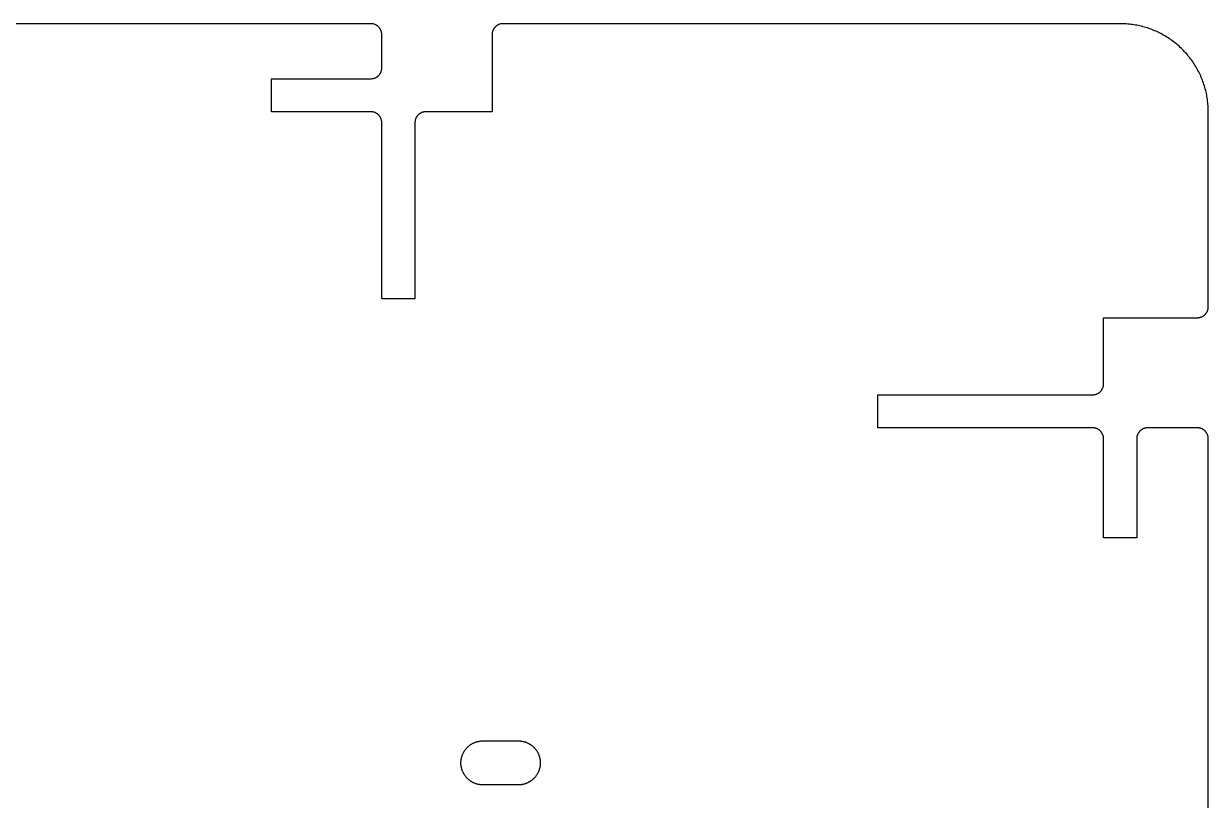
# Model space of a CAD drawing. Header units: metres. Extents: x 0 to 215, y 0 to 140.
# Drawn here: x 107.5 to 215, y 69.5 to 140 of the extents above; entities that cross this region are included whole.
import ezdxf

# ---------------------------------------------------------------- set-up
doc = ezdxf.new("R2010")
doc.units = ezdxf.units.M

msp = doc.modelspace()

# ---------------------------------------------------------------- linework, layer by layer
for p, q in [((139.018, 140), (80.9824, 140)), ((139.035, 139.999), (139.018, 140)), ((139.053, 139.999), (139.035, 139.999)), ((139.069, 139.998), (139.053, 139.999)), ((139.14, 139.99), (139.069, 139.998)), ((139.156, 139.987), (139.14, 139.99)), ((139.174, 139.984), (139.156, 139.987)), ((139.19, 139.981), (139.174, 139.984)), ((139.208, 139.979), (139.19, 139.981)), ((139.225, 139.975), (139.208, 139.979)), ((139.242, 139.971), (139.225, 139.975)), ((139.309, 139.951), (139.242, 139.971)), ((139.358, 139.934), (139.309, 139.951)), ((139.375, 139.927), (139.358, 139.934)), ((139.391, 139.921), (139.375, 139.927)), ((139.406, 139.913), (139.391, 139.921)), ((139.423, 139.906), (139.406, 139.913)), ((139.47, 139.883), (139.423, 139.906)), ((139.484, 139.875), (139.47, 139.883)), ((139.5, 139.866), (139.484, 139.875)), ((139.515, 139.857), (139.5, 139.866)), ((139.53, 139.848), (139.515, 139.857)), ((139.545, 139.839), (139.53, 139.848)), ((139.56, 139.829), (139.545, 139.839)), ((139.573, 139.819), (139.56, 139.829)), ((139.588, 139.809), (139.573, 139.819)), ((139.602, 139.799), (139.588, 139.809)), ((139.629, 139.777), (139.602, 139.799)), ((139.643, 139.766), (139.629, 139.777)), ((139.656, 139.755), (139.643, 139.766)), ((139.694, 139.72), (139.656, 139.755)), ((150.344, 139.755), (150.306, 139.72)), ((150.357, 139.766), (150.344, 139.755)), ((150.371, 139.777), (150.357, 139.766)), ((150.398, 139.799), (150.371, 139.777)), ((150.412, 139.809), (150.398, 139.799)), ((150.427, 139.819), (150.412, 139.809)), ((150.44, 139.829), (150.427, 139.819)), ((150.455, 139.839), (150.44, 139.829)), ((150.47, 139.848), (150.455, 139.839)), ((150.485, 139.857), (150.47, 139.848)), ((150.5, 139.866), (150.485, 139.857)), ((150.516, 139.875), (150.5, 139.866)), ((150.53, 139.883), (150.516, 139.875)), ((150.577, 139.906), (150.53, 139.883)), ((150.594, 139.913), (150.577, 139.906)), ((150.609, 139.921), (150.594, 139.913)), ((150.625, 139.927), (150.609, 139.921)), ((150.642, 139.934), (150.625, 139.927)), ((150.691, 139.951), (150.642, 139.934)), ((150.758, 139.971), (150.691, 139.951)), ((150.775, 139.975), (150.758, 139.971)), ((150.792, 139.979), (150.775, 139.975)), ((150.81, 139.981), (150.792, 139.979)), ((150.826, 139.984), (150.81, 139.981)), ((150.844, 139.987), (150.826, 139.984)), ((150.86, 139.99), (150.844, 139.987)), ((150.931, 139.998), (150.86, 139.99)), ((150.947, 139.999), (150.931, 139.998)), ((150.965, 139.999), (150.947, 139.999)), ((150.982, 140), (150.965, 139.999)), ((207, 140), (150.982, 140)), ((207.14, 139.999), (207, 140)), ((207.279, 139.995), (207.14, 139.999)), ((207.419, 139.989), (207.279, 139.995)), ((207.558, 139.98), (207.419, 139.989)), ((207.697, 139.97), (207.558, 139.98)), ((207.836, 139.956), (207.697, 139.97)), ((207.975, 139.94), (207.836, 139.956)), ((208.113, 139.922), (207.975, 139.94)), ((208.252, 139.901), (208.113, 139.922)), ((208.39, 139.879), (208.252, 139.901)), ((208.526, 139.853), (208.39, 139.879)), ((208.663, 139.825), (208.526, 139.853)), ((208.8, 139.795), (208.663, 139.825)), ((208.936, 139.763), (208.8, 139.795)), ((209.07, 139.728), (208.936, 139.763)), ((139.72, 139.694), (139.694, 139.72)), ((139.755, 139.656), (139.72, 139.694)), ((139.766, 139.643), (139.755, 139.656)), ((139.777, 139.629), (139.766, 139.643)), ((139.799, 139.602), (139.777, 139.629)), ((139.809, 139.588), (139.799, 139.602)), ((139.819, 139.573), (139.809, 139.588)), ((139.829, 139.56), (139.819, 139.573)), ((139.839, 139.545), (139.829, 139.56)), ((139.848, 139.53), (139.839, 139.545)), ((139.857, 139.515), (139.848, 139.53)), ((139.866, 139.5), (139.857, 139.515)), ((139.875, 139.484), (139.866, 139.5)), ((139.883, 139.47), (139.875, 139.484)), ((139.906, 139.423), (139.883, 139.47)), ((139.913, 139.406), (139.906, 139.423)), ((139.921, 139.391), (139.913, 139.406)), ((139.927, 139.375), (139.921, 139.391)), ((139.934, 139.358), (139.927, 139.375)), ((139.951, 139.309), (139.934, 139.358)), ((139.971, 139.242), (139.951, 139.309)), ((139.975, 139.225), (139.971, 139.242)), ((139.979, 139.208), (139.975, 139.225)), ((139.981, 139.19), (139.979, 139.208)), ((139.984, 139.174), (139.981, 139.19)), ((139.987, 139.156), (139.984, 139.174)), ((139.99, 139.14), (139.987, 139.156)), ((139.998, 139.069), (139.99, 139.14)), ((139.999, 139.053), (139.998, 139.069)), ((139.999, 139.035), (139.999, 139.053)), ((140, 139.018), (139.999, 139.035)), ((140, 135.982), (140, 139.018)), ((150.001, 139.035), (150, 139.018)), ((150, 139.018), (150, 132)), ((150.002, 139.069), (150.001, 139.053)), ((150.001, 139.053), (150.001, 139.035)), ((150.01, 139.14), (150.002, 139.069)), ((150.013, 139.156), (150.01, 139.14)), ((150.016, 139.174), (150.013, 139.156)), ((150.019, 139.19), (150.016, 139.174)), ((150.021, 139.208), (150.019, 139.19)), ((150.025, 139.225), (150.021, 139.208)), ((150.029, 139.242), (150.025, 139.225)), ((150.049, 139.309), (150.029, 139.242)), ((150.066, 139.358), (150.049, 139.309)), ((150.073, 139.375), (150.066, 139.358)), ((150.079, 139.391), (150.073, 139.375)), ((150.087, 139.406), (150.079, 139.391)), ((150.094, 139.423), (150.087, 139.406)), ((150.117, 139.47), (150.094, 139.423)), ((150.125, 139.484), (150.117, 139.47)), ((150.134, 139.5), (150.125, 139.484)), ((150.143, 139.515), (150.134, 139.5)), ((150.152, 139.53), (150.143, 139.515)), ((150.161, 139.545), (150.152, 139.53)), ((150.171, 139.56), (150.161, 139.545)), ((150.181, 139.573), (150.171, 139.56)), ((150.191, 139.588), (150.181, 139.573)), ((150.201, 139.602), (150.191, 139.588)), ((150.223, 139.629), (150.201, 139.602)), ((150.234, 139.643), (150.223, 139.629)), ((150.245, 139.656), (150.234, 139.643)), ((150.28, 139.694), (150.245, 139.656)), ((150.306, 139.72), (150.28, 139.694)), ((209.205, 139.69), (209.07, 139.728)), ((209.339, 139.65), (209.205, 139.69)), ((209.472, 139.608), (209.339, 139.65)), ((209.604, 139.564), (209.472, 139.608)), ((209.736, 139.518), (209.604, 139.564)), ((209.867, 139.469), (209.736, 139.518)), ((209.997, 139.417), (209.867, 139.469)), ((210.126, 139.364), (209.997, 139.417)), ((210.254, 139.309), (210.126, 139.364)), ((210.381, 139.25), (210.254, 139.309)), ((210.507, 139.19), (210.381, 139.25)), ((210.632, 139.128), (210.507, 139.19)), ((210.756, 139.063), (210.632, 139.128)), ((210.879, 138.997), (210.756, 139.063)), ((211, 138.928), (210.879, 138.997)), ((211.12, 138.857), (211, 138.928)), ((211.239, 138.784), (211.12, 138.857)), ((211.357, 138.709), (211.239, 138.784)), ((211.474, 138.632), (211.357, 138.709)), ((211.589, 138.553), (211.474, 138.632)), ((211.702, 138.472), (211.589, 138.553)), ((211.814, 138.389), (211.702, 138.472)), ((211.925, 138.304), (211.814, 138.389)), ((212.034, 138.217), (211.925, 138.304)), ((212.143, 138.128), (212.034, 138.217)), ((212.248, 138.038), (212.143, 138.128)), ((212.354, 137.945), (212.248, 138.038)), ((212.456, 137.851), (212.354, 137.945)), ((212.558, 137.755), (212.456, 137.851)), ((212.657, 137.657), (212.558, 137.755)), ((212.755, 137.558), (212.657, 137.657)), ((212.851, 137.456), (212.755, 137.558)), ((212.945, 137.354), (212.851, 137.456)), ((213.038, 137.248), (212.945, 137.354)), ((213.128, 137.143), (213.038, 137.248)), ((213.217, 137.034), (213.128, 137.143)), ((213.304, 136.925), (213.217, 137.034)), ((213.389, 136.814), (213.304, 136.925)), ((213.472, 136.702), (213.389, 136.814)), ((213.553, 136.589), (213.472, 136.702)), ((213.632, 136.474), (213.553, 136.589)), ((139.829, 135.44), (139.839, 135.455)), ((139.839, 135.455), (139.848, 135.47)), ((139.848, 135.47), (139.857, 135.485)), ((139.857, 135.485), (139.866, 135.5)), ((139.866, 135.5), (139.875, 135.516)), ((139.875, 135.516), (139.883, 135.53)), ((139.883, 135.53), (139.906, 135.577)), ((139.906, 135.577), (139.913, 135.594)), ((139.913, 135.594), (139.921, 135.609)), ((139.921, 135.609), (139.927, 135.625)), ((139.927, 135.625), (139.934, 135.642)), ((139.934, 135.642), (139.951, 135.691)), ((139.951, 135.691), (139.971, 135.758)), ((139.971, 135.758), (139.975, 135.775)), ((139.975, 135.775), (139.979, 135.792)), ((139.979, 135.792), (139.981, 135.81)), ((139.981, 135.81), (139.984, 135.826)), ((139.984, 135.826), (139.987, 135.844)), ((139.987, 135.844), (139.99, 135.86)), ((139.99, 135.86), (139.998, 135.931)), ((139.998, 135.931), (139.999, 135.947)), ((139.999, 135.965), (140, 135.982)), ((139.999, 135.947), (139.999, 135.965)), ((213.709, 136.357), (213.632, 136.474)), ((213.784, 136.239), (213.709, 136.357)), ((213.857, 136.12), (213.784, 136.239)), ((213.928, 136), (213.857, 136.12)), ((213.997, 135.879), (213.928, 136)), ((214.063, 135.756), (213.997, 135.879)), ((214.128, 135.632), (214.063, 135.756)), ((214.19, 135.507), (214.128, 135.632)), ((214.25, 135.381), (214.19, 135.507)), ((130, 132), (130, 135)), ((130, 135), (139.018, 135)), ((139.018, 135), (139.035, 135.001)), ((139.035, 135.001), (139.053, 135.001)), ((139.053, 135.001), (139.069, 135.002)), ((139.069, 135.002), (139.14, 135.01)), ((139.14, 135.01), (139.156, 135.013)), ((139.156, 135.013), (139.174, 135.016)), ((139.174, 135.016), (139.19, 135.019)), ((139.19, 135.019), (139.208, 135.021)), ((139.208, 135.021), (139.225, 135.025)), ((139.225, 135.025), (139.242, 135.029)), ((139.242, 135.029), (139.309, 135.049)), ((139.309, 135.049), (139.358, 135.066)), ((139.358, 135.066), (139.375, 135.073)), ((139.375, 135.073), (139.391, 135.079)), ((139.391, 135.079), (139.406, 135.087)), ((139.406, 135.087), (139.423, 135.094)), ((139.423, 135.094), (139.47, 135.117)), ((139.47, 135.117), (139.484, 135.125)), ((139.484, 135.125), (139.5, 135.134)), ((139.5, 135.134), (139.515, 135.143)), ((139.515, 135.143), (139.53, 135.152)), ((139.53, 135.152), (139.545, 135.161)), ((139.545, 135.161), (139.56, 135.171)), ((139.56, 135.171), (139.573, 135.181)), ((139.573, 135.181), (139.588, 135.191)), ((139.588, 135.191), (139.602, 135.201)), ((139.602, 135.201), (139.629, 135.223)), ((139.629, 135.223), (139.643, 135.234)), ((139.643, 135.234), (139.656, 135.245)), ((139.656, 135.245), (139.694, 135.28)), ((139.694, 135.28), (139.72, 135.306)), ((139.72, 135.306), (139.755, 135.344)), ((139.755, 135.344), (139.766, 135.357)), ((139.766, 135.357), (139.777, 135.371)), ((139.777, 135.371), (139.799, 135.398)), ((139.799, 135.398), (139.809, 135.412)), ((139.809, 135.412), (139.819, 135.427)), ((139.819, 135.427), (139.829, 135.44)), ((214.309, 135.254), (214.25, 135.381)), ((214.364, 135.126), (214.309, 135.254)), ((214.417, 134.997), (214.364, 135.126)), ((214.469, 134.867), (214.417, 134.997)), ((214.518, 134.736), (214.469, 134.867)), ((214.564, 134.604), (214.518, 134.736)), ((214.608, 134.472), (214.564, 134.604)), ((214.65, 134.339), (214.608, 134.472)), ((214.69, 134.205), (214.65, 134.339)), ((214.728, 134.07), (214.69, 134.205)), ((214.763, 133.936), (214.728, 134.07)), ((214.795, 133.8), (214.763, 133.936)), ((214.825, 133.663), (214.795, 133.8)), ((214.853, 133.526), (214.825, 133.663)), ((214.879, 133.39), (214.853, 133.526)), ((214.901, 133.252), (214.879, 133.39)), ((214.922, 133.113), (214.901, 133.252)), ((214.94, 132.975), (214.922, 133.113)), ((214.956, 132.836), (214.94, 132.975)), ((214.97, 132.697), (214.956, 132.836)), ((214.98, 132.558), (214.97, 132.697)), ((214.989, 132.419), (214.98, 132.558)), ((214.995, 132.279), (214.989, 132.419)), ((214.999, 132.14), (214.995, 132.279)), ((139.018, 132), (130, 132)), ((139.035, 131.999), (139.018, 132)), ((139.053, 131.999), (139.035, 131.999)), ((139.069, 131.998), (139.053, 131.999)), ((139.14, 131.99), (139.069, 131.998)), ((139.156, 131.987), (139.14, 131.99)), ((139.174, 131.984), (139.156, 131.987)), ((139.19, 131.981), (139.174, 131.984)), ((139.208, 131.979), (139.19, 131.981)), ((139.225, 131.975), (139.208, 131.979)), ((139.242, 131.971), (139.225, 131.975)), ((139.309, 131.951), (139.242, 131.971)), ((139.358, 131.934), (139.309, 131.951)), ((139.375, 131.927), (139.358, 131.934)), ((139.391, 131.921), (139.375, 131.927)), ((139.406, 131.913), (139.391, 131.921)), ((139.423, 131.906), (139.406, 131.913)), ((139.47, 131.883), (139.423, 131.906)), ((139.484, 131.875), (139.47, 131.883)), ((139.5, 131.866), (139.484, 131.875)), ((139.515, 131.857), (139.5, 131.866)), ((139.53, 131.848), (139.515, 131.857)), ((139.545, 131.839), (139.53, 131.848)), ((139.56, 131.829), (139.545, 131.839)), ((139.573, 131.819), (139.56, 131.829)), ((139.588, 131.809), (139.573, 131.819)), ((139.602, 131.799), (139.588, 131.809)), ((139.629, 131.777), (139.602, 131.799)), ((139.643, 131.766), (139.629, 131.777)), ((139.656, 131.755), (139.643, 131.766)), ((139.694, 131.72), (139.656, 131.755)), ((139.72, 131.694), (139.694, 131.72)), ((139.755, 131.656), (139.72, 131.694)), ((139.766, 131.643), (139.755, 131.656)), ((139.777, 131.629), (139.766, 131.643)), ((139.799, 131.602), (139.777, 131.629)), ((139.809, 131.588), (139.799, 131.602)), ((139.819, 131.573), (139.809, 131.588)), ((139.829, 131.56), (139.819, 131.573)), ((139.839, 131.545), (139.829, 131.56)), ((139.848, 131.53), (139.839, 131.545)), ((139.857, 131.515), (139.848, 131.53)), ((139.866, 131.5), (139.857, 131.515)), ((139.875, 131.484), (139.866, 131.5)), ((139.883, 131.47), (139.875, 131.484)), ((139.906, 131.423), (139.883, 131.47)), ((139.913, 131.406), (139.906, 131.423)), ((139.921, 131.391), (139.913, 131.406)), ((139.927, 131.375), (139.921, 131.391)), ((139.934, 131.358), (139.927, 131.375)), ((139.951, 131.309), (139.934, 131.358)), ((139.971, 131.242), (139.951, 131.309)), ((139.975, 131.225), (139.971, 131.242)), ((139.979, 131.208), (139.975, 131.225)), ((139.981, 131.19), (139.979, 131.208)), ((139.984, 131.174), (139.981, 131.19)), ((139.987, 131.156), (139.984, 131.174)), ((139.99, 131.14), (139.987, 131.156)), ((143.013, 131.156), (143.01, 131.14)), ((143.016, 131.174), (143.013, 131.156)), ((143.019, 131.19), (143.016, 131.174)), ((143.021, 131.208), (143.019, 131.19)), ((143.025, 131.225), (143.021, 131.208)), ((143.029, 131.242), (143.025, 131.225)), ((143.049, 131.309), (143.029, 131.242)), ((143.066, 131.358), (143.049, 131.309)), ((143.073, 131.375), (143.066, 131.358)), ((143.079, 131.391), (143.073, 131.375)), ((143.087, 131.406), (143.079, 131.391)), ((143.094, 131.423), (143.087, 131.406)), ((143.117, 131.47), (143.094, 131.423)), ((143.125, 131.484), (143.117, 131.47)), ((143.134, 131.5), (143.125, 131.484)), ((143.143, 131.515), (143.134, 131.5)), ((143.152, 131.53), (143.143, 131.515)), ((143.161, 131.545), (143.152, 131.53)), ((143.171, 131.56), (143.161, 131.545)), ((143.181, 131.573), (143.171, 131.56)), ((143.191, 131.588), (143.181, 131.573)), ((143.201, 131.602), (143.191, 131.588)), ((143.223, 131.629), (143.201, 131.602)), ((143.234, 131.643), (143.223, 131.629)), ((143.245, 131.656), (143.234, 131.643)), ((143.28, 131.694), (143.245, 131.656)), ((143.306, 131.72), (143.28, 131.694)), ((143.344, 131.755), (143.306, 131.72)), ((143.357, 131.766), (143.344, 131.755)), ((143.371, 131.777), (143.357, 131.766)), ((143.398, 131.799), (143.371, 131.777)), ((143.412, 131.809), (143.398, 131.799)), ((143.427, 131.819), (143.412, 131.809)), ((143.44, 131.829), (143.427, 131.819)), ((143.455, 131.839), (143.44, 131.829)), ((143.47, 131.848), (143.455, 131.839)), ((143.485, 131.857), (143.47, 131.848)), ((143.5, 131.866), (143.485, 131.857)), ((143.516, 131.875), (143.5, 131.866)), ((143.53, 131.883), (143.516, 131.875)), ((143.577, 131.906), (143.53, 131.883)), ((143.594, 131.913), (143.577, 131.906)), ((143.609, 131.921), (143.594, 131.913)), ((143.625, 131.927), (143.609, 131.921)), ((143.642, 131.934), (143.625, 131.927)), ((143.691, 131.951), (143.642, 131.934)), ((143.758, 131.971), (143.691, 131.951)), ((143.775, 131.975), (143.758, 131.971)), ((143.792, 131.979), (143.775, 131.975)), ((143.81, 131.981), (143.792, 131.979)), ((143.826, 131.984), (143.81, 131.981)), ((143.844, 131.987), (143.826, 131.984)), ((143.86, 131.99), (143.844, 131.987)), ((143.931, 131.998), (143.86, 131.99)), ((143.947, 131.999), (143.931, 131.998)), ((143.965, 131.999), (143.947, 131.999)), ((143.982, 132), (143.965, 131.999)), ((150, 132), (143.982, 132)), ((215, 132), (214.999, 132.14)), ((215, 114.282), (215, 132)), ((139.998, 131.069), (139.99, 131.14)), ((139.999, 131.053), (139.998, 131.069)), ((139.999, 131.035), (139.999, 131.053)), ((140, 131.018), (139.999, 131.035)), ((140, 115), (140, 131.018)), ((143.001, 131.035), (143, 131.018)), ((143, 131.018), (143, 115)), ((143.002, 131.069), (143.001, 131.053)), ((143.001, 131.053), (143.001, 131.035)), ((143.01, 131.14), (143.002, 131.069)), ((143, 115), (140, 115)), ((214.934, 113.941), (214.951, 113.991)), ((214.951, 113.991), (214.971, 114.058)), ((214.971, 114.058), (214.975, 114.075)), ((214.975, 114.075), (214.979, 114.092)), ((214.979, 114.092), (214.981, 114.109)), ((214.981, 114.109), (214.984, 114.126)), ((214.984, 114.126), (214.99, 114.161)), ((214.99, 114.161), (214.992, 114.178)), ((214.992, 114.178), (214.998, 114.23)), ((214.998, 114.23), (214.999, 114.248)), ((214.999, 114.265), (215, 114.282)), ((214.999, 114.248), (214.999, 114.265)), ((205.5, 107.282), (205.5, 113.3)), ((205.5, 113.3), (214.018, 113.3)), ((214.018, 113.3), (214.053, 113.302)), ((214.053, 113.302), (214.069, 113.303)), ((214.069, 113.303), (214.087, 113.304)), ((214.087, 113.304), (214.14, 113.31)), ((214.14, 113.31), (214.156, 113.312)), ((214.156, 113.312), (214.174, 113.315)), ((214.174, 113.315), (214.19, 113.318)), ((214.19, 113.318), (214.208, 113.322)), ((214.208, 113.322), (214.225, 113.325)), ((214.225, 113.325), (214.242, 113.33)), ((214.242, 113.33), (214.259, 113.334)), ((214.259, 113.334), (214.309, 113.349)), ((214.309, 113.349), (214.358, 113.366)), ((214.358, 113.366), (214.375, 113.373)), ((214.375, 113.373), (214.406, 113.387)), ((214.406, 113.387), (214.423, 113.394)), ((214.423, 113.394), (214.47, 113.417)), ((214.47, 113.417), (214.484, 113.426)), ((214.484, 113.426), (214.5, 113.434)), ((214.5, 113.434), (214.515, 113.442)), ((214.515, 113.442), (214.53, 113.452)), ((214.53, 113.452), (214.545, 113.461)), ((214.545, 113.461), (214.56, 113.471)), ((214.56, 113.471), (214.573, 113.48)), ((214.573, 113.48), (214.588, 113.491)), ((214.588, 113.491), (214.602, 113.501)), ((214.602, 113.501), (214.629, 113.522)), ((214.629, 113.522), (214.643, 113.534)), ((214.643, 113.534), (214.656, 113.545)), ((214.656, 113.545), (214.682, 113.568)), ((214.682, 113.568), (214.694, 113.581)), ((214.694, 113.581), (214.707, 113.593)), ((214.707, 113.593), (214.72, 113.605)), ((214.72, 113.605), (214.755, 113.644)), ((214.755, 113.644), (214.766, 113.657)), ((214.766, 113.657), (214.777, 113.671)), ((214.777, 113.671), (214.799, 113.698)), ((214.799, 113.698), (214.809, 113.712)), ((214.809, 113.712), (214.819, 113.727)), ((214.819, 113.727), (214.829, 113.741)), ((214.829, 113.741), (214.839, 113.755)), ((214.839, 113.755), (214.848, 113.771)), ((214.848, 113.771), (214.857, 113.785)), ((214.857, 113.785), (214.866, 113.8)), ((214.866, 113.8), (214.875, 113.815)), ((214.875, 113.815), (214.883, 113.83)), ((214.883, 113.83), (214.906, 113.877)), ((214.906, 113.877), (214.913, 113.894)), ((214.913, 113.894), (214.921, 113.909)), ((214.921, 113.909), (214.927, 113.926)), ((214.927, 113.926), (214.934, 113.941)), ((204.97, 106.417), (204.984, 106.426)), ((204.984, 106.426), (205, 106.434)), ((205, 106.434), (205.015, 106.442)), ((205.015, 106.442), (205.03, 106.452)), ((205.03, 106.452), (205.045, 106.461)), ((205.045, 106.461), (205.06, 106.471)), ((205.06, 106.471), (205.073, 106.48)), ((205.073, 106.48), (205.088, 106.491)), ((205.088, 106.491), (205.102, 106.501)), ((205.102, 106.501), (205.129, 106.522)), ((205.129, 106.522), (205.143, 106.534)), ((205.143, 106.534), (205.156, 106.545)), ((205.156, 106.545), (205.182, 106.568)), ((205.182, 106.568), (205.194, 106.581)), ((205.194, 106.581), (205.207, 106.593)), ((205.207, 106.593), (205.22, 106.605)), ((205.22, 106.605), (205.255, 106.644)), ((205.255, 106.644), (205.266, 106.657)), ((205.266, 106.657), (205.277, 106.671)), ((205.277, 106.671), (205.299, 106.698)), ((205.299, 106.698), (205.309, 106.712)), ((205.309, 106.712), (205.319, 106.727)), ((205.319, 106.727), (205.329, 106.741)), ((205.329, 106.741), (205.339, 106.755)), ((205.339, 106.755), (205.348, 106.771)), ((205.348, 106.771), (205.357, 106.785)), ((205.357, 106.785), (205.366, 106.8)), ((205.366, 106.8), (205.375, 106.815)), ((205.375, 106.815), (205.383, 106.83)), ((205.383, 106.83), (205.406, 106.877)), ((205.406, 106.877), (205.413, 106.894)), ((205.413, 106.894), (205.421, 106.909)), ((205.421, 106.909), (205.427, 106.926)), ((205.427, 106.926), (205.434, 106.941)), ((205.434, 106.941), (205.451, 106.991)), ((205.451, 106.991), (205.471, 107.058)), ((205.471, 107.058), (205.475, 107.075)), ((205.475, 107.075), (205.479, 107.092)), ((205.479, 107.092), (205.481, 107.109)), ((205.481, 107.109), (205.484, 107.126)), ((205.484, 107.126), (205.49, 107.161)), ((205.49, 107.161), (205.492, 107.178)), ((205.492, 107.178), (205.498, 107.23)), ((205.498, 107.23), (205.499, 107.248)), ((205.499, 107.265), (205.5, 107.282)), ((205.499, 107.248), (205.499, 107.265)), ((185, 103.3), (185, 106.3)), ((185, 106.3), (204.518, 106.3)), ((204.518, 106.3), (204.553, 106.302)), ((204.553, 106.302), (204.569, 106.303)), ((204.569, 106.303), (204.587, 106.304)), ((204.587, 106.304), (204.64, 106.31)), ((204.64, 106.31), (204.656, 106.312)), ((204.656, 106.312), (204.674, 106.315)), ((204.674, 106.315), (204.69, 106.318)), ((204.69, 106.318), (204.708, 106.322)), ((204.708, 106.322), (204.725, 106.325)), ((204.725, 106.325), (204.742, 106.33)), ((204.742, 106.33), (204.759, 106.334)), ((204.759, 106.334), (204.809, 106.349)), ((204.809, 106.349), (204.858, 106.366)), ((204.858, 106.366), (204.875, 106.373)), ((204.875, 106.373), (204.906, 106.387)), ((204.906, 106.387), (204.923, 106.394)), ((204.923, 106.394), (204.97, 106.417)), ((204.535, 103.3), (185, 103.3)), ((204.553, 103.299), (204.535, 103.3)), ((204.569, 103.298), (204.553, 103.299)), ((204.587, 103.296), (204.569, 103.298)), ((204.604, 103.295), (204.587, 103.296)), ((204.622, 103.293), (204.604, 103.295)), ((204.64, 103.29), (204.622, 103.293)), ((204.656, 103.288), (204.64, 103.29)), ((204.674, 103.285), (204.656, 103.288)), ((204.69, 103.281), (204.674, 103.285)), ((204.708, 103.278), (204.69, 103.281)), ((204.725, 103.274), (204.708, 103.278)), ((204.742, 103.271), (204.725, 103.274)), ((204.759, 103.266), (204.742, 103.271)), ((204.775, 103.262), (204.759, 103.266)), ((204.792, 103.256), (204.775, 103.262)), ((204.809, 103.251), (204.792, 103.256)), ((204.875, 103.228), (204.809, 103.251)), ((204.906, 103.214), (204.875, 103.228)), ((204.923, 103.206), (204.906, 103.214)), ((204.938, 103.199), (204.923, 103.206)), ((209.077, 103.206), (209.062, 103.199)), ((209.094, 103.214), (209.077, 103.206)), ((209.125, 103.228), (209.094, 103.214)), ((209.191, 103.251), (209.125, 103.228)), ((209.208, 103.256), (209.191, 103.251)), ((209.225, 103.262), (209.208, 103.256)), ((209.241, 103.266), (209.225, 103.262)), ((209.258, 103.271), (209.241, 103.266)), ((209.275, 103.274), (209.258, 103.271)), ((209.292, 103.278), (209.275, 103.274)), ((209.31, 103.281), (209.292, 103.278)), ((209.326, 103.285), (209.31, 103.281)), ((209.344, 103.288), (209.326, 103.285)), ((209.36, 103.29), (209.344, 103.288)), ((209.378, 103.293), (209.36, 103.29)), ((209.396, 103.295), (209.378, 103.293)), ((209.413, 103.296), (209.396, 103.295)), ((209.431, 103.298), (209.413, 103.296)), ((209.447, 103.299), (209.431, 103.298)), ((209.465, 103.3), (209.447, 103.299)), ((214.035, 103.3), (209.465, 103.3)), ((214.053, 103.299), (214.035, 103.3)), ((214.069, 103.298), (214.053, 103.299)), ((214.087, 103.296), (214.069, 103.298)), ((214.104, 103.295), (214.087, 103.296)), ((214.122, 103.293), (214.104, 103.295)), ((214.14, 103.29), (214.122, 103.293)), ((214.156, 103.288), (214.14, 103.29)), ((214.174, 103.285), (214.156, 103.288)), ((214.19, 103.281), (214.174, 103.285)), ((214.208, 103.278), (214.19, 103.281)), ((214.225, 103.274), (214.208, 103.278)), ((214.242, 103.271), (214.225, 103.274)), ((214.259, 103.266), (214.242, 103.271)), ((214.275, 103.262), (214.259, 103.266)), ((214.292, 103.256), (214.275, 103.262)), ((214.309, 103.251), (214.292, 103.256)), ((214.375, 103.228), (214.309, 103.251)), ((214.406, 103.214), (214.375, 103.228)), ((214.423, 103.206), (214.406, 103.214)), ((214.438, 103.199), (214.423, 103.206)), ((204.954, 103.191), (204.938, 103.199)), ((204.97, 103.183), (204.954, 103.191)), ((204.984, 103.175), (204.97, 103.183)), ((205, 103.166), (204.984, 103.175)), ((205.015, 103.157), (205, 103.166)), ((205.03, 103.148), (205.015, 103.157)), ((205.06, 103.129), (205.03, 103.148)), ((205.073, 103.119), (205.06, 103.129)), ((205.088, 103.109), (205.073, 103.119)), ((205.143, 103.066), (205.088, 103.109)), ((205.156, 103.055), (205.143, 103.066)), ((205.194, 103.02), (205.156, 103.055)), ((205.207, 103.007), (205.194, 103.02)), ((205.22, 102.995), (205.207, 103.007)), ((205.231, 102.982), (205.22, 102.995)), ((205.243, 102.969), (205.231, 102.982)), ((205.255, 102.956), (205.243, 102.969)), ((205.266, 102.942), (205.255, 102.956)), ((205.277, 102.93), (205.266, 102.942)), ((205.288, 102.916), (205.277, 102.93)), ((205.299, 102.901), (205.288, 102.916)), ((205.309, 102.888), (205.299, 102.901)), ((205.319, 102.874), (205.309, 102.888)), ((205.339, 102.845), (205.319, 102.874)), ((205.348, 102.83), (205.339, 102.845)), ((205.357, 102.815), (205.348, 102.83)), ((205.366, 102.8), (205.357, 102.815)), ((205.375, 102.785), (205.366, 102.8)), ((205.406, 102.723), (205.375, 102.785)), ((205.413, 102.707), (205.406, 102.723)), ((205.421, 102.69), (205.413, 102.707)), ((205.427, 102.675), (205.421, 102.69)), ((205.434, 102.658), (205.427, 102.675)), ((205.439, 102.642), (205.434, 102.658)), ((205.445, 102.626), (205.439, 102.642)), ((205.451, 102.609), (205.445, 102.626)), ((205.456, 102.593), (205.451, 102.609)), ((205.461, 102.575), (205.456, 102.593)), ((205.471, 102.542), (205.461, 102.575)), ((205.475, 102.525), (205.471, 102.542)), ((205.479, 102.508), (205.475, 102.525)), ((205.481, 102.491), (205.479, 102.508)), ((205.487, 102.456), (205.481, 102.491)), ((205.49, 102.439), (205.487, 102.456)), ((205.496, 102.387), (205.49, 102.439)), ((205.498, 102.37), (205.496, 102.387)), ((205.499, 102.353), (205.498, 102.37)), ((205.499, 102.335), (205.499, 102.353)), ((205.5, 102.317), (205.499, 102.335)), ((205.5, 93.2998), (205.5, 102.317)), ((208.501, 102.335), (208.5, 102.317)), ((208.5, 102.317), (208.5, 93.2998)), ((208.502, 102.37), (208.501, 102.353)), ((208.501, 102.353), (208.501, 102.335)), ((208.504, 102.387), (208.502, 102.37)), ((208.51, 102.439), (208.504, 102.387)), ((208.513, 102.456), (208.51, 102.439)), ((208.519, 102.491), (208.513, 102.456)), ((208.521, 102.508), (208.519, 102.491)), ((208.525, 102.525), (208.521, 102.508)), ((208.529, 102.542), (208.525, 102.525)), ((208.539, 102.575), (208.529, 102.542)), ((208.544, 102.593), (208.539, 102.575)), ((208.549, 102.609), (208.544, 102.593)), ((208.555, 102.626), (208.549, 102.609)), ((208.561, 102.642), (208.555, 102.626)), ((208.566, 102.658), (208.561, 102.642)), ((208.573, 102.675), (208.566, 102.658)), ((208.579, 102.69), (208.573, 102.675)), ((208.587, 102.707), (208.579, 102.69)), ((208.594, 102.723), (208.587, 102.707)), ((208.625, 102.785), (208.594, 102.723)), ((208.634, 102.8), (208.625, 102.785)), ((208.643, 102.815), (208.634, 102.8)), ((208.652, 102.83), (208.643, 102.815)), ((208.661, 102.845), (208.652, 102.83)), ((208.681, 102.874), (208.661, 102.845)), ((208.691, 102.888), (208.681, 102.874)), ((208.701, 102.901), (208.691, 102.888)), ((208.712, 102.916), (208.701, 102.901)), ((208.723, 102.93), (208.712, 102.916)), ((208.734, 102.942), (208.723, 102.93)), ((208.745, 102.956), (208.734, 102.942)), ((208.757, 102.969), (208.745, 102.956)), ((208.769, 102.982), (208.757, 102.969)), ((208.78, 102.995), (208.769, 102.982)), ((208.793, 103.007), (208.78, 102.995)), ((208.806, 103.02), (208.793, 103.007)), ((208.844, 103.055), (208.806, 103.02)), ((208.857, 103.066), (208.844, 103.055)), ((208.912, 103.109), (208.857, 103.066)), ((208.927, 103.119), (208.912, 103.109)), ((208.94, 103.129), (208.927, 103.119)), ((208.97, 103.148), (208.94, 103.129)), ((208.985, 103.157), (208.97, 103.148)), ((209, 103.166), (208.985, 103.157)), ((209.016, 103.175), (209, 103.166)), ((209.03, 103.183), (209.016, 103.175)), ((209.046, 103.191), (209.03, 103.183)), ((209.062, 103.199), (209.046, 103.191)), ((214.454, 103.191), (214.438, 103.199)), ((214.47, 103.183), (214.454, 103.191)), ((214.484, 103.175), (214.47, 103.183)), ((214.5, 103.166), (214.484, 103.175)), ((214.515, 103.157), (214.5, 103.166)), ((214.53, 103.148), (214.515, 103.157)), ((214.56, 103.129), (214.53, 103.148)), ((214.573, 103.119), (214.56, 103.129)), ((214.588, 103.109), (214.573, 103.119)), ((214.643, 103.066), (214.588, 103.109)), ((214.656, 103.055), (214.643, 103.066)), ((214.694, 103.02), (214.656, 103.055)), ((214.707, 103.007), (214.694, 103.02)), ((214.72, 102.995), (214.707, 103.007)), ((214.731, 102.982), (214.72, 102.995)), ((214.743, 102.969), (214.731, 102.982)), ((214.755, 102.956), (214.743, 102.969)), ((214.766, 102.942), (214.755, 102.956)), ((214.777, 102.93), (214.766, 102.942)), ((214.788, 102.916), (214.777, 102.93)), ((214.799, 102.901), (214.788, 102.916)), ((214.809, 102.888), (214.799, 102.901)), ((214.819, 102.874), (214.809, 102.888)), ((214.839, 102.845), (214.819, 102.874)), ((214.848, 102.83), (214.839, 102.845)), ((214.857, 102.815), (214.848, 102.83)), ((214.866, 102.8), (214.857, 102.815)), ((214.875, 102.785), (214.866, 102.8)), ((214.906, 102.723), (214.875, 102.785)), ((214.913, 102.707), (214.906, 102.723)), ((214.921, 102.69), (214.913, 102.707)), ((214.927, 102.675), (214.921, 102.69)), ((214.934, 102.658), (214.927, 102.675)), ((214.939, 102.642), (214.934, 102.658)), ((214.945, 102.626), (214.939, 102.642)), ((214.951, 102.609), (214.945, 102.626)), ((214.956, 102.593), (214.951, 102.609)), ((214.961, 102.575), (214.956, 102.593)), ((214.971, 102.542), (214.961, 102.575)), ((214.975, 102.525), (214.971, 102.542)), ((214.979, 102.508), (214.975, 102.525)), ((214.981, 102.491), (214.979, 102.508)), ((214.987, 102.456), (214.981, 102.491)), ((214.99, 102.439), (214.987, 102.456)), ((214.996, 102.387), (214.99, 102.439)), ((214.998, 102.37), (214.996, 102.387)), ((214.999, 102.353), (214.998, 102.37)), ((214.999, 102.335), (214.999, 102.353)), ((215, 102.317), (214.999, 102.335)), ((215, 31.9824), (215, 102.317)), ((208.5, 93.2998), (205.5, 93.2998)), ((147.646, 74.1602), (147.669, 74.1875)), ((147.669, 74.1875), (147.692, 74.2129)), ((147.692, 74.2129), (147.716, 74.2393)), ((147.716, 74.2393), (147.74, 74.2646)), ((147.74, 74.2646), (147.789, 74.3135)), ((147.789, 74.3135), (147.814, 74.3379)), ((147.814, 74.3379), (147.84, 74.3613)), ((147.84, 74.3613), (147.866, 74.3848)), ((147.866, 74.3848), (147.893, 74.4072)), ((147.893, 74.4072), (147.92, 74.4297)), ((147.92, 74.4297), (147.975, 74.4727)), ((147.975, 74.4727), (148.031, 74.5137)), ((148.031, 74.5137), (148.06, 74.5332)), ((148.06, 74.5332), (148.089, 74.5527)), ((148.089, 74.5527), (148.118, 74.5713)), ((148.118, 74.5713), (148.148, 74.5889)), ((148.148, 74.5889), (148.179, 74.6074)), ((148.179, 74.6074), (148.239, 74.6406)), ((148.239, 74.6406), (148.271, 74.6572)), ((148.271, 74.6572), (148.302, 74.6729)), ((148.302, 74.6729), (148.333, 74.6875)), ((148.333, 74.6875), (148.365, 74.7021)), ((148.365, 74.7021), (148.43, 74.7295)), ((148.43, 74.7295), (148.462, 74.7422)), ((148.462, 74.7422), (148.494, 74.7539)), ((148.494, 74.7539), (148.561, 74.7773)), ((148.561, 74.7773), (148.594, 74.7871)), ((148.594, 74.7871), (148.627, 74.7979)), ((148.627, 74.7979), (148.661, 74.8066)), ((148.661, 74.8066), (148.694, 74.8154)), ((148.694, 74.8154), (148.763, 74.8311)), ((148.763, 74.8311), (148.831, 74.8447)), ((148.831, 74.8447), (148.865, 74.8506)), ((148.865, 74.8506), (148.9, 74.8555)), ((148.9, 74.8555), (148.935, 74.8604)), ((148.935, 74.8604), (148.97, 74.8643)), ((148.97, 74.8643), (149.004, 74.8672)), ((149.004, 74.8672), (149.039, 74.8701)), ((149.039, 74.8701), (149.074, 74.8721)), ((149.074, 74.8721), (149.108, 74.874)), ((149.108, 74.874), (149.144, 74.875)), ((149.144, 74.875), (152.413, 74.875)), ((152.413, 74.875), (152.448, 74.874)), ((152.448, 74.874), (152.483, 74.8721)), ((152.483, 74.8721), (152.518, 74.8701)), ((152.518, 74.8701), (152.588, 74.8643)), ((152.588, 74.8643), (152.622, 74.8604)), ((152.622, 74.8604), (152.657, 74.8555)), ((152.657, 74.8555), (152.691, 74.8506)), ((152.691, 74.8506), (152.726, 74.8447)), ((152.726, 74.8447), (152.794, 74.8311)), ((152.794, 74.8311), (152.862, 74.8154)), ((152.862, 74.8154), (152.896, 74.8066)), ((152.896, 74.8066), (152.93, 74.7979)), ((152.93, 74.7979), (152.963, 74.7871)), ((152.963, 74.7871), (152.996, 74.7773)), ((152.996, 74.7773), (153.062, 74.7539)), ((153.062, 74.7539), (153.095, 74.7422)), ((153.095, 74.7422), (153.128, 74.7295)), ((153.128, 74.7295), (153.192, 74.7021)), ((153.192, 74.7021), (153.255, 74.6729)), ((153.255, 74.6729), (153.286, 74.6572)), ((153.286, 74.6572), (153.317, 74.6406)), ((153.317, 74.6406), (153.348, 74.624)), ((153.348, 74.624), (153.379, 74.6074)), ((153.379, 74.6074), (153.408, 74.5889)), ((153.408, 74.5889), (153.438, 74.5713)), ((153.438, 74.5713), (153.468, 74.5527)), ((153.468, 74.5527), (153.497, 74.5332)), ((153.497, 74.5332), (153.525, 74.5137)), ((153.525, 74.5137), (153.582, 74.4727)), ((153.582, 74.4727), (153.637, 74.4297)), ((153.637, 74.4297), (153.664, 74.4072)), ((153.664, 74.4072), (153.69, 74.3848)), ((153.69, 74.3848), (153.717, 74.3613)), ((153.717, 74.3613), (153.742, 74.3379)), ((153.742, 74.3379), (153.793, 74.2891)), ((153.793, 74.2891), (153.817, 74.2646)), ((153.817, 74.2646), (153.841, 74.2393)), ((153.841, 74.2393), (153.864, 74.2129)), ((153.864, 74.2129), (153.888, 74.1875)), ((153.888, 74.1875), (153.91, 74.1602)), ((147.189, 73.084), (147.193, 73.1191)), ((147.193, 73.1191), (147.203, 73.1875)), ((147.203, 73.1875), (147.209, 73.2227)), ((147.209, 73.2227), (147.215, 73.2568)), ((147.215, 73.2568), (147.222, 73.291)), ((147.222, 73.291), (147.229, 73.3252)), ((147.229, 73.3252), (147.238, 73.3584)), ((147.238, 73.3584), (147.247, 73.3926)), ((147.247, 73.3926), (147.256, 73.4258)), ((147.256, 73.4258), (147.266, 73.46)), ((147.266, 73.46), (147.287, 73.5264)), ((147.287, 73.5264), (147.299, 73.5586)), ((147.299, 73.5586), (147.312, 73.5918)), ((147.312, 73.5918), (147.324, 73.624)), ((147.324, 73.624), (147.352, 73.6885)), ((147.352, 73.6885), (147.366, 73.7207)), ((147.366, 73.7207), (147.381, 73.752)), ((147.381, 73.752), (147.396, 73.7832)), ((147.396, 73.7832), (147.412, 73.8135)), ((147.412, 73.8135), (147.43, 73.8447)), ((147.43, 73.8447), (147.446, 73.875)), ((147.446, 73.875), (147.464, 73.9053)), ((147.464, 73.9053), (147.501, 73.9639)), ((147.501, 73.9639), (147.54, 74.0225)), ((147.54, 74.0225), (147.581, 74.0791)), ((147.581, 74.0791), (147.624, 74.1338)), ((147.624, 74.1338), (147.646, 74.1602)), ((153.91, 74.1602), (153.933, 74.1338)), ((153.933, 74.1338), (153.976, 74.0791)), ((153.976, 74.0791), (154.017, 74.0225)), ((154.017, 74.0225), (154.056, 73.9639)), ((154.056, 73.9639), (154.093, 73.9053)), ((154.093, 73.9053), (154.128, 73.8447)), ((154.128, 73.8447), (154.145, 73.8135)), ((154.145, 73.8135), (154.16, 73.7832)), ((154.16, 73.7832), (154.191, 73.7207)), ((154.191, 73.7207), (154.205, 73.6885)), ((154.205, 73.6885), (154.22, 73.6562)), ((154.22, 73.6562), (154.245, 73.5918)), ((154.245, 73.5918), (154.258, 73.5586)), ((154.258, 73.5586), (154.27, 73.5264)), ((154.27, 73.5264), (154.291, 73.46)), ((154.291, 73.46), (154.301, 73.4258)), ((154.301, 73.4258), (154.311, 73.3926)), ((154.311, 73.3926), (154.319, 73.3584)), ((154.319, 73.3584), (154.327, 73.3252)), ((154.327, 73.3252), (154.335, 73.291)), ((154.335, 73.291), (154.342, 73.2568)), ((154.342, 73.2568), (154.348, 73.2227)), ((154.348, 73.2227), (154.354, 73.1875)), ((154.354, 73.1875), (154.359, 73.1533)), ((154.359, 73.1533), (154.363, 73.1191)), ((154.363, 73.1191), (154.371, 73.0488)), ((147.179, 72.9102), (147.18, 72.9443)), ((147.179, 72.8398), (147.179, 72.9102)), ((147.18, 72.8057), (147.179, 72.8398)), ((147.18, 72.9443), (147.184, 73.0146)), ((147.184, 72.7354), (147.18, 72.8057)), ((147.184, 73.0146), (147.187, 73.0488)), ((147.187, 72.7002), (147.184, 72.7354)), ((147.187, 73.0488), (147.189, 73.084)), ((147.189, 72.666), (147.187, 72.7002)), ((147.193, 72.6309), (147.189, 72.666)), ((147.203, 72.5625), (147.193, 72.6309)), ((147.209, 72.5273), (147.203, 72.5625)), ((147.215, 72.4932), (147.209, 72.5273)), ((147.222, 72.459), (147.215, 72.4932)), ((147.229, 72.4248), (147.222, 72.459)), ((147.238, 72.3916), (147.229, 72.4248)), ((147.256, 72.3232), (147.238, 72.3916)), ((147.266, 72.29), (147.256, 72.3232)), ((147.287, 72.2236), (147.266, 72.29)), ((147.299, 72.1914), (147.287, 72.2236)), ((147.312, 72.1582), (147.299, 72.1914)), ((147.324, 72.126), (147.312, 72.1582)), ((147.352, 72.0615), (147.324, 72.126)), ((147.366, 72.0293), (147.352, 72.0615)), ((147.381, 71.998), (147.366, 72.0293)), ((154.191, 72.0293), (154.16, 71.9668)), ((154.205, 72.0615), (154.191, 72.0293)), ((154.22, 72.0938), (154.205, 72.0615)), ((154.245, 72.1582), (154.22, 72.0938)), ((154.258, 72.1914), (154.245, 72.1582)), ((154.27, 72.2236), (154.258, 72.1914)), ((154.291, 72.29), (154.27, 72.2236)), ((154.301, 72.3232), (154.291, 72.29)), ((154.311, 72.3574), (154.301, 72.3232)), ((154.319, 72.3916), (154.311, 72.3574)), ((154.327, 72.4248), (154.319, 72.3916)), ((154.335, 72.459), (154.327, 72.4248)), ((154.342, 72.4932), (154.335, 72.459)), ((154.348, 72.5273), (154.342, 72.4932)), ((154.354, 72.5625), (154.348, 72.5273)), ((154.359, 72.5967), (154.354, 72.5625)), ((154.363, 72.6309), (154.359, 72.5967)), ((154.367, 72.666), (154.363, 72.6309)), ((154.371, 72.7002), (154.367, 72.666)), ((154.371, 73.0488), (154.374, 73.0146)), ((154.374, 72.7354), (154.371, 72.7002)), ((154.374, 73.0146), (154.376, 72.9795)), ((154.376, 72.7705), (154.374, 72.7354)), ((154.376, 72.9795), (154.379, 72.875)), ((154.379, 72.875), (154.376, 72.7705)), ((147.396, 71.9668), (147.381, 71.998)), ((147.412, 71.9365), (147.396, 71.9668)), ((147.43, 71.9053), (147.412, 71.9365)), ((147.446, 71.875), (147.43, 71.9053)), ((147.464, 71.8447), (147.446, 71.875)), ((147.501, 71.7861), (147.464, 71.8447)), ((147.54, 71.7275), (147.501, 71.7861)), ((147.581, 71.6709), (147.54, 71.7275)), ((147.624, 71.6162), (147.581, 71.6709)), ((147.646, 71.5898), (147.624, 71.6162)), ((147.669, 71.5625), (147.646, 71.5898)), ((147.692, 71.5371), (147.669, 71.5625)), ((147.716, 71.5107), (147.692, 71.5371)), ((147.74, 71.4854), (147.716, 71.5107)), ((147.789, 71.4365), (147.74, 71.4854)), ((147.814, 71.4121), (147.789, 71.4365)), ((147.84, 71.3887), (147.814, 71.4121)), ((147.866, 71.3652), (147.84, 71.3887)), ((147.893, 71.3428), (147.866, 71.3652)), ((147.92, 71.3203), (147.893, 71.3428)), ((147.975, 71.2773), (147.92, 71.3203)), ((148.031, 71.2363), (147.975, 71.2773)), ((148.06, 71.2168), (148.031, 71.2363)), ((148.089, 71.1973), (148.06, 71.2168)), ((148.118, 71.1787), (148.089, 71.1973)), ((148.148, 71.1611), (148.118, 71.1787)), ((148.179, 71.1426), (148.148, 71.1611)), ((148.239, 71.1094), (148.179, 71.1426)), ((148.271, 71.0928), (148.239, 71.1094)), ((148.302, 71.0771), (148.271, 71.0928)), ((148.333, 71.0625), (148.302, 71.0771)), ((148.365, 71.0479), (148.333, 71.0625)), ((148.43, 71.0205), (148.365, 71.0479)), ((148.494, 70.9951), (148.43, 71.0205)), ((148.527, 70.9844), (148.494, 70.9951)), ((148.561, 70.9727), (148.527, 70.9844)), ((148.594, 70.9619), (148.561, 70.9727)), ((148.627, 70.9521), (148.594, 70.9619)), ((148.661, 70.9434), (148.627, 70.9521)), ((152.93, 70.9521), (152.896, 70.9434)), ((152.963, 70.9619), (152.93, 70.9521)), ((152.996, 70.9727), (152.963, 70.9619)), ((153.029, 70.9844), (152.996, 70.9727)), ((153.062, 70.9951), (153.029, 70.9844)), ((153.095, 71.0078), (153.062, 70.9951)), ((153.128, 71.0205), (153.095, 71.0078)), ((153.192, 71.0479), (153.128, 71.0205)), ((153.255, 71.0771), (153.192, 71.0479)), ((153.286, 71.0928), (153.255, 71.0771)), ((153.317, 71.1094), (153.286, 71.0928)), ((153.348, 71.126), (153.317, 71.1094)), ((153.379, 71.1426), (153.348, 71.126)), ((153.408, 71.1611), (153.379, 71.1426)), ((153.438, 71.1787), (153.408, 71.1611)), ((153.468, 71.1973), (153.438, 71.1787)), ((153.497, 71.2168), (153.468, 71.1973)), ((153.525, 71.2363), (153.497, 71.2168)), ((153.582, 71.2773), (153.525, 71.2363)), ((153.637, 71.3203), (153.582, 71.2773)), ((153.664, 71.3428), (153.637, 71.3203)), ((153.69, 71.3652), (153.664, 71.3428)), ((153.717, 71.3887), (153.69, 71.3652)), ((153.742, 71.4121), (153.717, 71.3887)), ((153.793, 71.4609), (153.742, 71.4121)), ((153.817, 71.4854), (153.793, 71.4609)), ((153.841, 71.5107), (153.817, 71.4854)), ((153.864, 71.5371), (153.841, 71.5107)), ((153.888, 71.5625), (153.864, 71.5371)), ((153.91, 71.5898), (153.888, 71.5625)), ((153.933, 71.6162), (153.91, 71.5898)), ((153.976, 71.6709), (153.933, 71.6162)), ((154.017, 71.7275), (153.976, 71.6709)), ((154.056, 71.7861), (154.017, 71.7275)), ((154.093, 71.8447), (154.056, 71.7861)), ((154.128, 71.9053), (154.093, 71.8447)), ((154.145, 71.9365), (154.128, 71.9053)), ((154.16, 71.9668), (154.145, 71.9365)), ((148.694, 70.9346), (148.661, 70.9434)), ((148.729, 70.9258), (148.694, 70.9346)), ((148.831, 70.9053), (148.729, 70.9258)), ((148.865, 70.8994), (148.831, 70.9053)), ((148.9, 70.8945), (148.865, 70.8994)), ((148.935, 70.8896), (148.9, 70.8945)), ((148.97, 70.8857), (148.935, 70.8896)), ((149.004, 70.8828), (148.97, 70.8857)), ((149.039, 70.8799), (149.004, 70.8828)), ((149.074, 70.8779), (149.039, 70.8799)), ((149.108, 70.876), (149.074, 70.8779)), ((149.144, 70.875), (149.108, 70.876)), ((152.413, 70.875), (149.144, 70.875)), ((152.448, 70.876), (152.413, 70.875)), ((152.483, 70.8779), (152.448, 70.876)), ((152.518, 70.8799), (152.483, 70.8779)), ((152.588, 70.8857), (152.518, 70.8799)), ((152.622, 70.8896), (152.588, 70.8857)), ((152.657, 70.8945), (152.622, 70.8896)), ((152.691, 70.8994), (152.657, 70.8945)), ((152.726, 70.9053), (152.691, 70.8994)), ((152.828, 70.9258), (152.726, 70.9053)), ((152.896, 70.9434), (152.828, 70.9258))]:
    msp.add_line(p, q)

doc.saveas('drawing.dxf')
